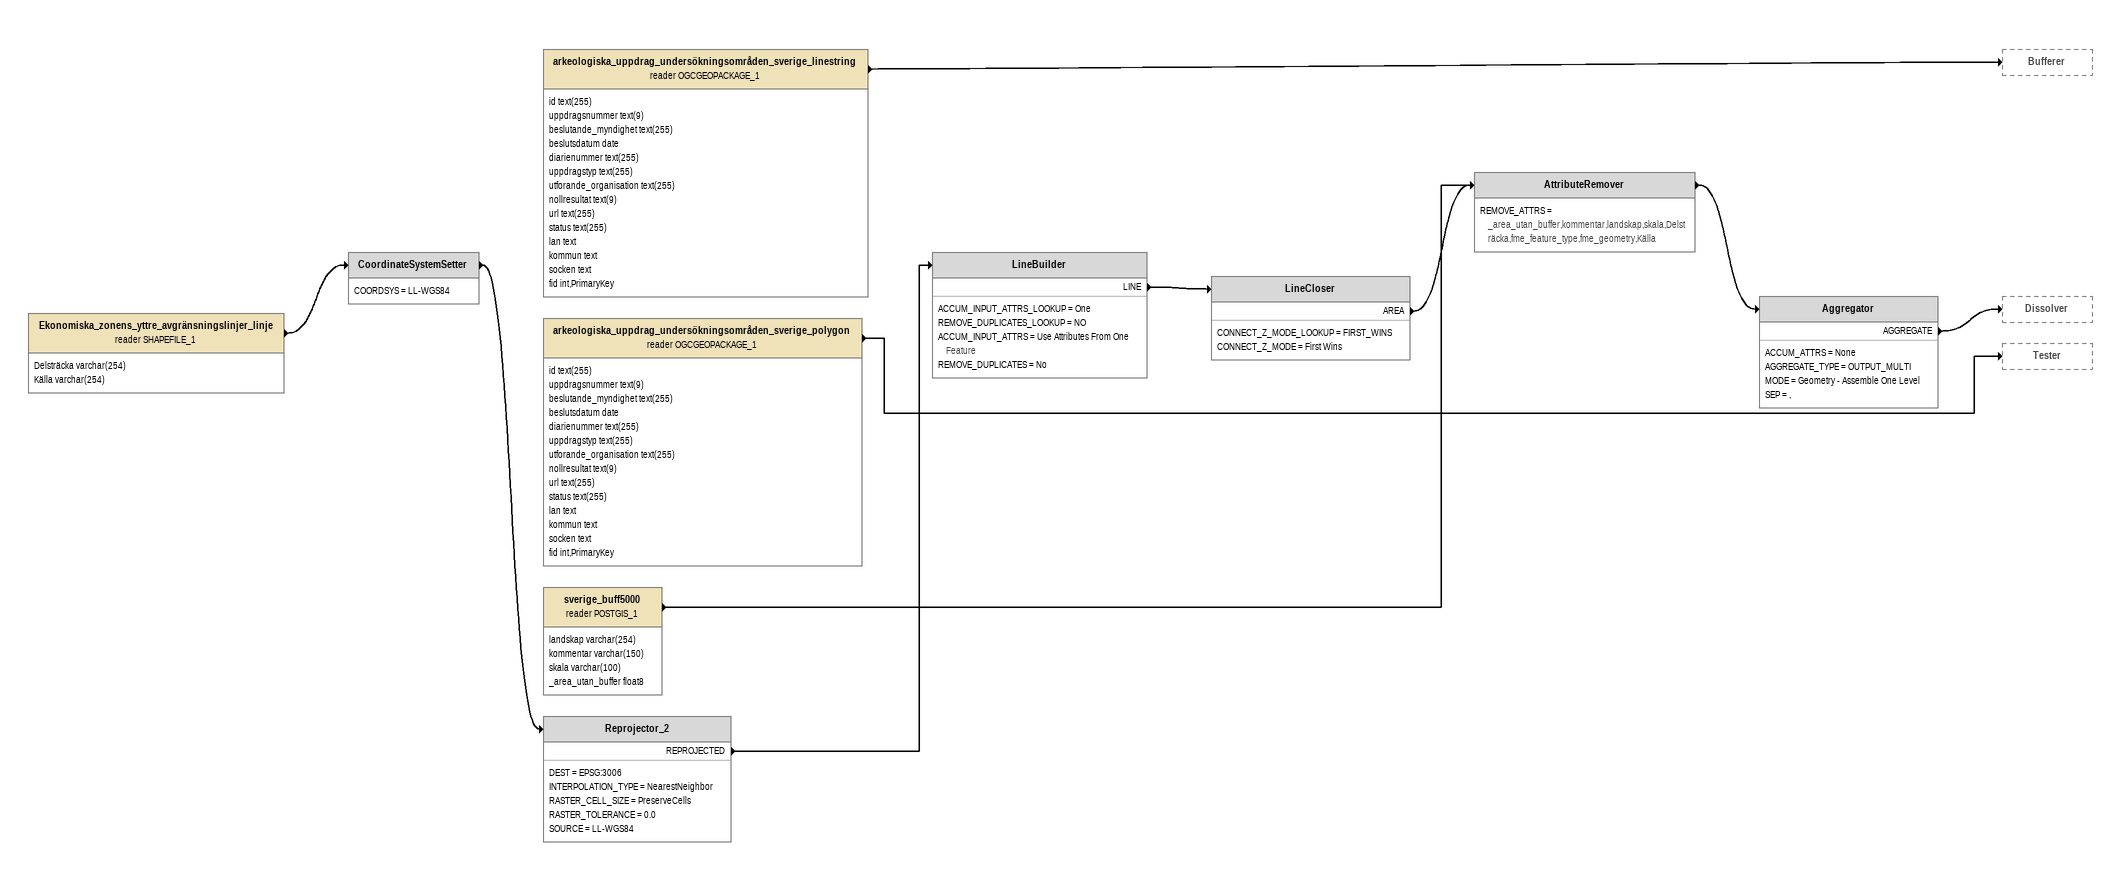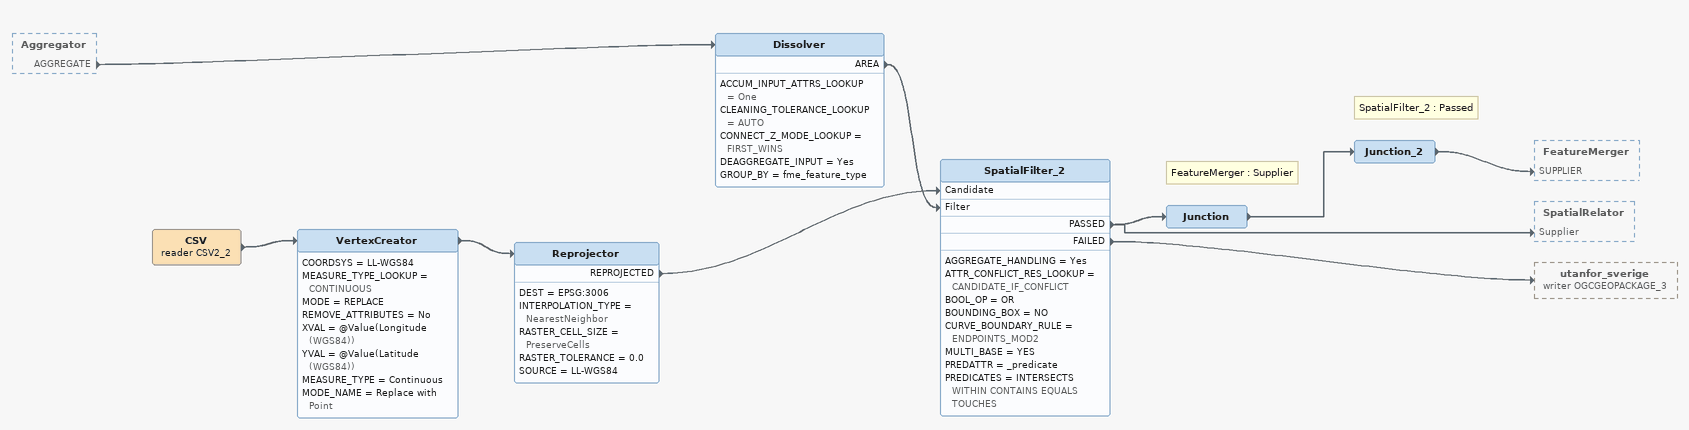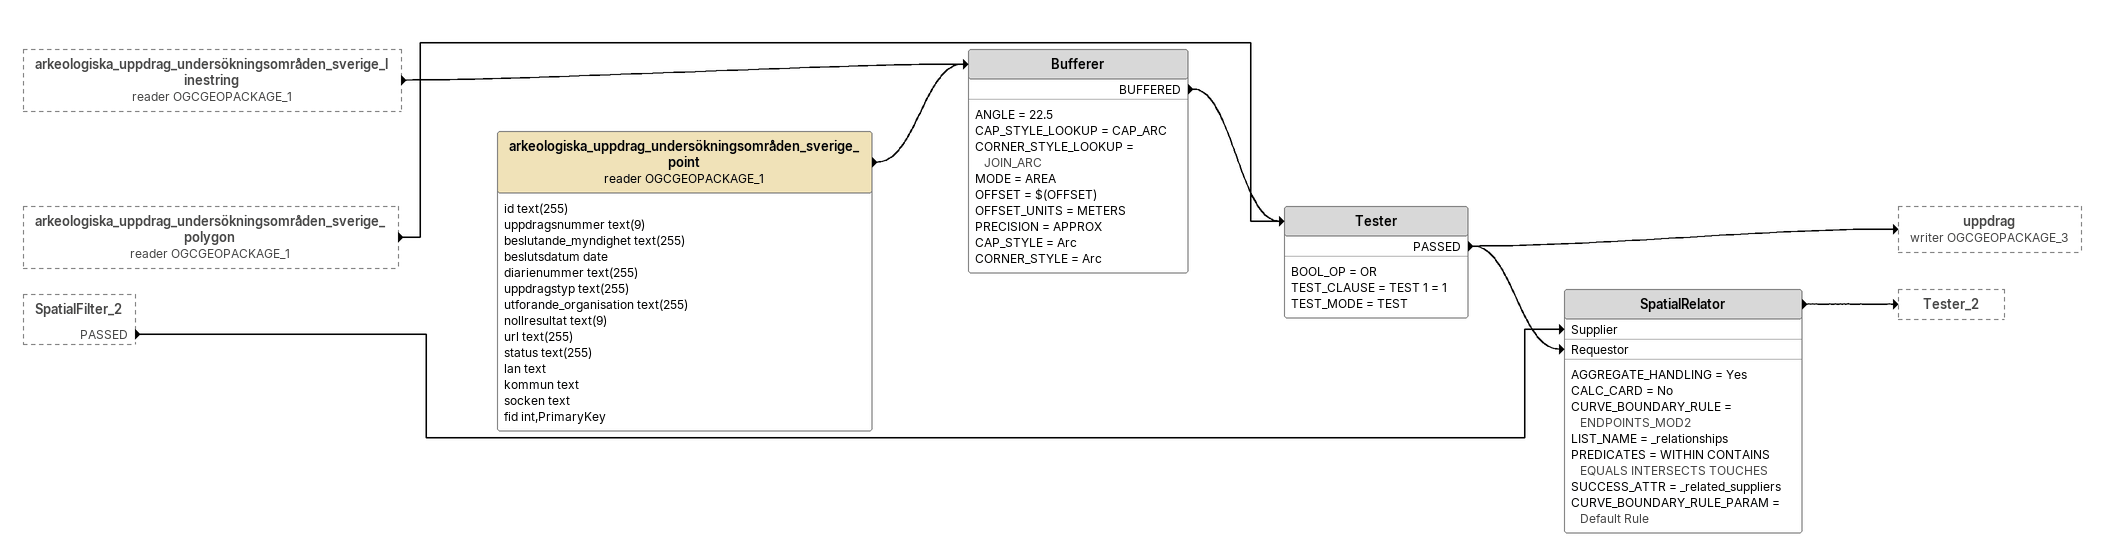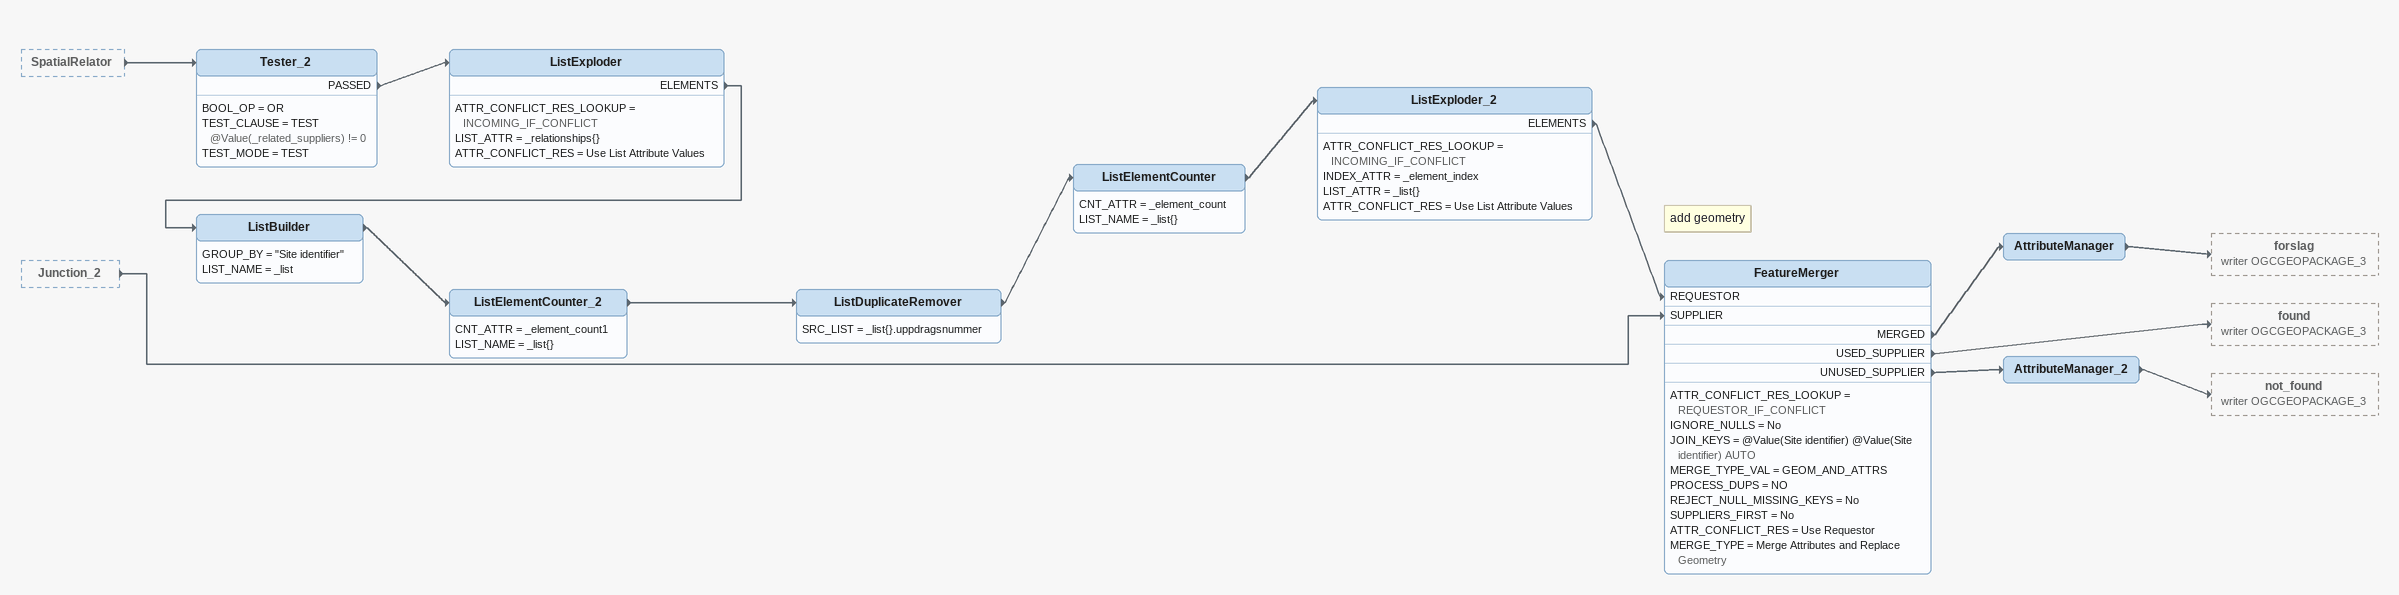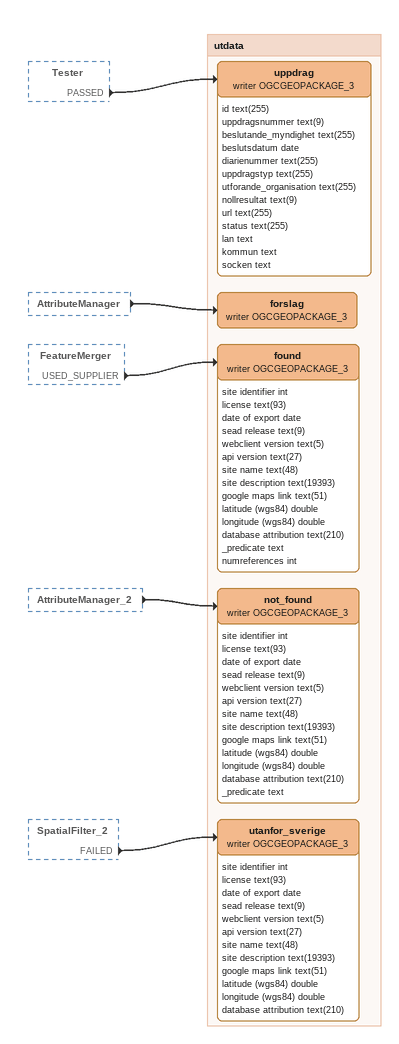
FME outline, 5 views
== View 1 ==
Ekonomiska_zonens_yttre_avgränsningslinjer_linje (reader SHAPEFILE_1)
    attributes: Delsträcka varchar(254), Källa varchar(254)
    -> CoordinateSystemSetter
CoordinateSystemSetter
    COORDSYS = LL-WGS84
    -> Reprojector_2
Reprojector_2
    DEST = EPSG:3006
    INTERPOLATION_TYPE = NearestNeighbor
    RASTER_CELL_SIZE = PreserveCells
    RASTER_TOLERANCE = 0.0
    SOURCE = LL-WGS84
    REPROJECTED -> LineBuilder
LineBuilder
    ACCUM_INPUT_ATTRS_LOOKUP = One
    REMOVE_DUPLICATES_LOOKUP = NO
    ACCUM_INPUT_ATTRS = Use Attributes From One Feature
    REMOVE_DUPLICATES = No
    LINE -> LineCloser
LineCloser
    CONNECT_Z_MODE_LOOKUP = FIRST_WINS
    CONNECT_Z_MODE = First Wins
    AREA -> AttributeRemover
arkeologiska_uppdrag_undersökningsområden_sverige_linestring (reader OGCGEOPACKAGE_1)
    attributes: id text(255), uppdragsnummer text(9), beslutande_myndighet text(255), beslutsdatum date, diarienummer text(255), uppdragstyp text(255), utforande_organisation text(255), nollresultat text(9), url text(255), status text(255), lan text, kommun text, socken text, fid int,PrimaryKey
    -> Bufferer
arkeologiska_uppdrag_undersökningsområden_sverige_polygon (reader OGCGEOPACKAGE_1)
    attributes: id text(255), uppdragsnummer text(9), beslutande_myndighet text(255), beslutsdatum date, diarienummer text(255), uppdragstyp text(255), utforande_organisation text(255), nollresultat text(9), url text(255), status text(255), lan text, kommun text, socken text, fid int,PrimaryKey
    -> Tester
sverige_buff5000 (reader POSTGIS_1)
    attributes: landskap varchar(254), kommentar varchar(150), skala varchar(100), _area_utan_buffer float8
    -> AttributeRemover
AttributeRemover
    REMOVE_ATTRS = _area_utan_buffer,kommentar,landskap,skala,Delsträcka,fme_feature_type,fme_geometry,Källa
    -> Aggregator
Aggregator
    ACCUM_ATTRS = None
    AGGREGATE_TYPE = OUTPUT_MULTI
    MODE = Geometry - Assemble One Level
    SEP = ,
    AGGREGATE -> Dissolver

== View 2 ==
Aggregator [outside]
    AGGREGATE -> Dissolver
Dissolver
    ACCUM_INPUT_ATTRS_LOOKUP = One
    CLEANING_TOLERANCE_LOOKUP = AUTO
    CONNECT_Z_MODE_LOOKUP = FIRST_WINS
    DEAGGREGATE_INPUT = Yes
    GROUP_BY = fme_feature_type
    AREA -> SpatialFilter_2 [Filter]
CSV (reader CSV2_2)
    -> VertexCreator
VertexCreator
    COORDSYS = LL-WGS84
    MEASURE_TYPE_LOOKUP = CONTINUOUS
    MODE = REPLACE
    REMOVE_ATTRIBUTES = No
    XVAL = @Value(Longitude (WGS84))
    YVAL = @Value(Latitude (WGS84))
    MEASURE_TYPE = Continuous
    MODE_NAME = Replace with Point
    -> Reprojector
Reprojector
    DEST = EPSG:3006
    INTERPOLATION_TYPE = NearestNeighbor
    RASTER_CELL_SIZE = PreserveCells
    RASTER_TOLERANCE = 0.0
    SOURCE = LL-WGS84
    REPROJECTED -> SpatialFilter_2 [Candidate]
SpatialFilter_2
    AGGREGATE_HANDLING = Yes
    ATTR_CONFLICT_RES_LOOKUP = CANDIDATE_IF_CONFLICT
    BOOL_OP = OR
    BOUNDING_BOX = NO
    CURVE_BOUNDARY_RULE = ENDPOINTS_MOD2
    MULTI_BASE = YES
    PREDATTR = _predicate
    PREDICATES = INTERSECTS WITHIN CONTAINS EQUALS TOUCHES
    PASSED -> SpatialRelator [Supplier]
    PASSED -> Junction
    FAILED -> utanfor_sverige (writer OGCGEOPACKAGE_3)
Note: FeatureMerger : Supplier
Junction
    -> Junction_2
Note: SpatialFilter_2 : Passed
Junction_2
    -> FeatureMerger [SUPPLIER]

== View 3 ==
arkeologiska_uppdrag_undersökningsområden_sverige_linestring (reader OGCGEOPACKAGE_1) [outside]
    -> Bufferer
arkeologiska_uppdrag_undersökningsområden_sverige_polygon (reader OGCGEOPACKAGE_1) [outside]
    -> Tester
SpatialFilter_2 [outside]
    PASSED -> SpatialRelator [Supplier]
arkeologiska_uppdrag_undersökningsområden_sverige_point (reader OGCGEOPACKAGE_1)
    attributes: id text(255), uppdragsnummer text(9), beslutande_myndighet text(255), beslutsdatum date, diarienummer text(255), uppdragstyp text(255), utforande_organisation text(255), nollresultat text(9), url text(255), status text(255), lan text, kommun text, socken text, fid int,PrimaryKey
    -> Bufferer
Bufferer
    ANGLE = 22.5
    CAP_STYLE_LOOKUP = CAP_ARC
    CORNER_STYLE_LOOKUP = JOIN_ARC
    MODE = AREA
    OFFSET = $(OFFSET)
    OFFSET_UNITS = METERS
    PRECISION = APPROX
    CAP_STYLE = Arc
    CORNER_STYLE = Arc
    BUFFERED -> Tester
Tester
    BOOL_OP = OR
    TEST_CLAUSE = TEST 1 = 1
    TEST_MODE = TEST
    PASSED -> SpatialRelator [Requestor]
    PASSED -> uppdrag (writer OGCGEOPACKAGE_3)
SpatialRelator
    AGGREGATE_HANDLING = Yes
    CALC_CARD = No
    CURVE_BOUNDARY_RULE = ENDPOINTS_MOD2
    LIST_NAME = _relationships
    PREDICATES = WITHIN CONTAINS EQUALS INTERSECTS TOUCHES
    SUCCESS_ATTR = _related_suppliers
    CURVE_BOUNDARY_RULE_PARAM = Default Rule
    -> Tester_2

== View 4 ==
SpatialRelator [outside]
    -> Tester_2
Junction_2 [outside]
    -> FeatureMerger [SUPPLIER]
Tester_2
    BOOL_OP = OR
    TEST_CLAUSE = TEST @Value(_related_suppliers) != 0
    TEST_MODE = TEST
    PASSED -> ListExploder
ListExploder
    ATTR_CONFLICT_RES_LOOKUP = INCOMING_IF_CONFLICT
    LIST_ATTR = _relationships{}
    ATTR_CONFLICT_RES = Use List Attribute Values
    ELEMENTS -> ListBuilder
ListBuilder
    GROUP_BY = "Site identifier"
    LIST_NAME = _list
    -> ListElementCounter_2
ListElementCounter_2
    CNT_ATTR = _element_count1
    LIST_NAME = _list{}
    -> ListDuplicateRemover
ListDuplicateRemover
    SRC_LIST = _list{}.uppdragsnummer
    -> ListElementCounter
ListElementCounter
    CNT_ATTR = _element_count
    LIST_NAME = _list{}
    -> ListExploder_2
ListExploder_2
    ATTR_CONFLICT_RES_LOOKUP = INCOMING_IF_CONFLICT
    INDEX_ATTR = _element_index
    LIST_ATTR = _list{}
    ATTR_CONFLICT_RES = Use List Attribute Values
    ELEMENTS -> FeatureMerger [REQUESTOR]
Note: add geometry
FeatureMerger
    ATTR_CONFLICT_RES_LOOKUP = REQUESTOR_IF_CONFLICT
    IGNORE_NULLS = No
    JOIN_KEYS = @Value(Site identifier) @Value(Site identifier) AUTO
    MERGE_TYPE_VAL = GEOM_AND_ATTRS
    PROCESS_DUPS = NO
    REJECT_NULL_MISSING_KEYS = No
    SUPPLIERS_FIRST = No
    ATTR_CONFLICT_RES = Use Requestor
    MERGE_TYPE = Merge Attributes and Replace Geometry
    MERGED -> AttributeManager
    USED_SUPPLIER -> found (writer OGCGEOPACKAGE_3)
    UNUSED_SUPPLIER -> AttributeManager_2
AttributeManager
    -> forslag (writer OGCGEOPACKAGE_3)
AttributeManager_2
    -> not_found (writer OGCGEOPACKAGE_3)

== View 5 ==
Tester [outside]
    PASSED -> uppdrag (writer OGCGEOPACKAGE_3)
AttributeManager [outside]
    -> forslag (writer OGCGEOPACKAGE_3)
FeatureMerger [outside]
    USED_SUPPLIER -> found (writer OGCGEOPACKAGE_3)
AttributeManager_2 [outside]
    -> not_found (writer OGCGEOPACKAGE_3)
SpatialFilter_2 [outside]
    FAILED -> utanfor_sverige (writer OGCGEOPACKAGE_3)

Bookmark: utdata
utanfor_sverige (writer OGCGEOPACKAGE_3)
    attributes: site identifier int, license text(93), date of export date, sead release text(9), webclient version text(5), api version text(27), site name text(48), site description text(19393), google maps link text(51), latitude (wgs84) double, longitude (wgs84) double, database attribution text(210)
uppdrag (writer OGCGEOPACKAGE_3)
    attributes: id text(255), uppdragsnummer text(9), beslutande_myndighet text(255), beslutsdatum date, diarienummer text(255), uppdragstyp text(255), utforande_organisation text(255), nollresultat text(9), url text(255), status text(255), lan text, kommun text, socken text
forslag (writer OGCGEOPACKAGE_3)
found (writer OGCGEOPACKAGE_3)
    attributes: site identifier int, license text(93), date of export date, sead release text(9), webclient version text(5), api version text(27), site name text(48), site description text(19393), google maps link text(51), latitude (wgs84) double, longitude (wgs84) double, database attribution text(210), _predicate text, numreferences int
not_found (writer OGCGEOPACKAGE_3)
    attributes: site identifier int, license text(93), date of export date, sead release text(9), webclient version text(5), api version text(27), site name text(48), site description text(19393), google maps link text(51), latitude (wgs84) double, longitude (wgs84) double, database attribution text(210), _predicate text
